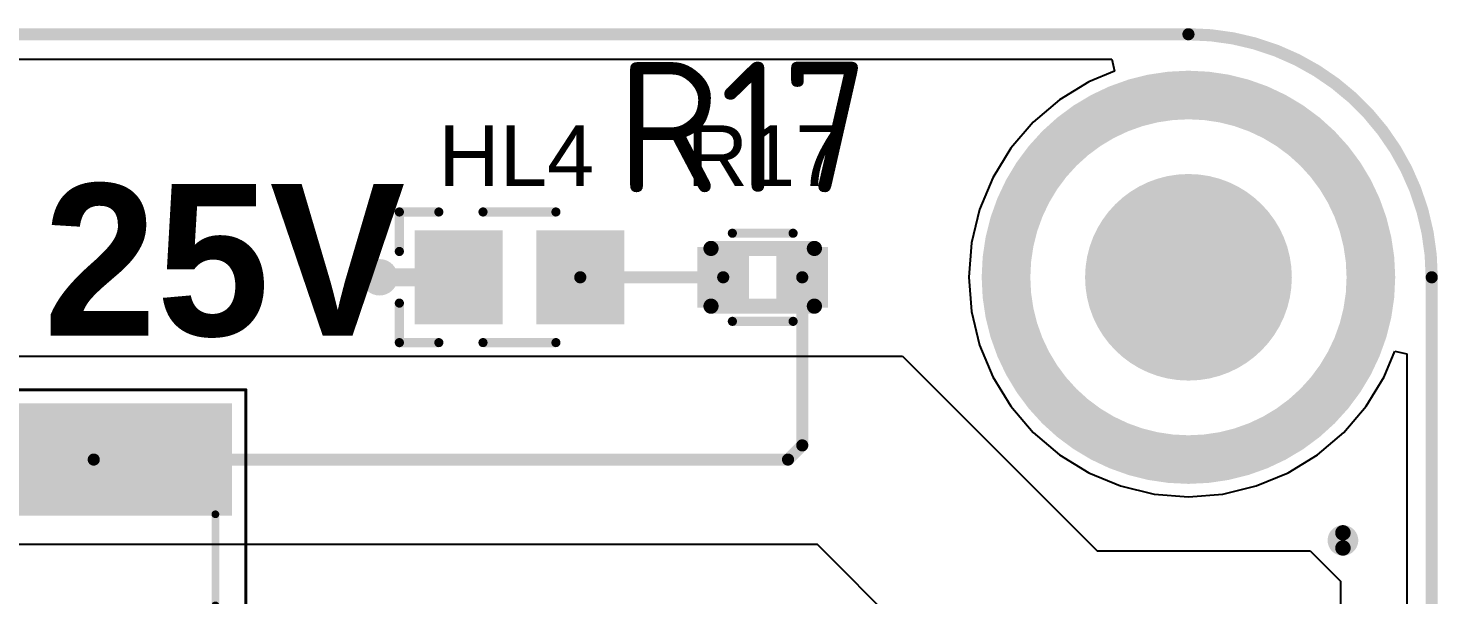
# Model space of a CAD drawing. Header units: inches. Extents: x -1.5 to 75.1, y -0.1 to 70.1.
# Drawn here: x 51.92 to 75.1, y 60.77 to 70.1 of the extents above; entities that cross this region are included whole.
import ezdxf

# ---------------------------------------------------------------- set-up
doc = ezdxf.new("R2010")
doc.units = ezdxf.units.IN
for name, color, linetype in [('Assembly Notes', 56, 'Continuous'), ('Bottom Layer', 5, 'Continuous'), ('Bottom Solder', 6, 'Continuous'), ('Keep-Out Layer', 6, 'Continuous'), ('Mechanical 13', 56, 'Continuous'), ('Mechanical 15', 56, 'Continuous'), ('Mechanical 4', 56, 'Continuous'), ('Pad Holes', 156, 'Continuous'), ('Top Layer', 1, 'Continuous'), ('Top Overlay', 2, 'Continuous'), ('Top Paste', 8, 'Continuous'), ('Top Solder', 216, 'Continuous'), ('Via Holes', 16, 'Continuous')]:
    doc.layers.add(name, color=color, linetype=linetype)
doc.styles.add('Arial', font='', dxfattribs={"height": 0.2})
doc.styles.add('Century Gothic_Bold', font='', dxfattribs={"height": 0.2})
doc.styles.add('GOST type B', font='', dxfattribs={"height": 0.2})
doc.styles.get('Arial').set_extended_font_data('Arial')
doc.styles.get('Century Gothic_Bold').set_extended_font_data('Century Gothic', bold=True)
doc.styles.get('GOST type B').set_extended_font_data('GOST type B')

# ---------------------------------------------------------------- blocks, each defined once
blk = doc.blocks.new('PLD40_105')
at = {"layer": 'Mechanical 13'}
for points in [[(26.795, -2.54, 0.254, 0.254, 1), (26.545, -2.54, 0.254, 0.254, 1)], [(26.482, -2.54, 0.127, 0.127, 1), (26.609, -2.54, 0.127, 0.127, 1)], [(26.731, -2.54, 0.127, 0.127, 1), (26.858, -2.54, 0.127, 0.127, 1)]]:
    blk.add_lwpolyline(points, format="xyseb", close=True, dxfattribs=at)
blk = doc.blocks.new('0603R_122')
at = {"layer": 'Top Layer'}
for points in [[(-1.05, -0.475), (-1.05, 0.475), (-0.25, 0.475), (-0.25, -0.475)], [(0.25, -0.475), (0.25, 0.475), (1.05, 0.475), (1.05, -0.475)]]:
    blk.add_hatch(color=1, dxfattribs=at).paths.add_polyline_path(points)
at = {"layer": 'Top Paste'}
for points in [[(-1.05, -0.475), (-1.05, 0.475), (-0.25, 0.475), (-0.25, -0.475)], [(0.25, -0.475), (0.25, 0.475), (1.05, 0.475), (1.05, -0.475)]]:
    blk.add_hatch(color=8, dxfattribs=at).paths.add_polyline_path(points)
at = {"layer": 'Top Solder'}
for points in [[(-1.075, -0.5), (-1.075, 0.5), (-0.225, 0.5), (-0.225, -0.5)], [(0.225, -0.5), (0.225, 0.5), (1.075, 0.5), (1.075, -0.5)]]:
    blk.add_hatch(color=216, dxfattribs=at).paths.add_polyline_path(points)
at = {"layer": 'Assembly Notes'}
for points in [[(-0.85, -0.475, 0.25, 0.25, 0), (-0.85, 0.475, 0.25, 0.25, 0)], [(-0.85, 0.475, 0.25, 0.25, 0), (0.85, 0.475, 0.25, 0.25, 0)], [(0.85, -0.475, 0.25, 0.25, 0), (0.85, 0.475, 0.25, 0.25, 0)], [(-0.85, -0.475, 0.25, 0.25, 0), (0.85, -0.475, 0.25, 0.25, 0)]]:
    blk.add_lwpolyline(points, format="xyseb", dxfattribs=at)
for points in [[(-0.913, 0.475, 0.125, 0.125, 1), (-0.788, 0.475, 0.125, 0.125, 1)], [(-0.913, 0.475, 0.125, 0.125, 1), (-0.788, 0.475, 0.125, 0.125, 1)], [(0.787, 0.475, 0.125, 0.125, 1), (0.912, 0.475, 0.125, 0.125, 1)], [(0.787, 0.475, 0.125, 0.125, 1), (0.912, 0.475, 0.125, 0.125, 1)], [(-0.913, -0.475, 0.125, 0.125, 1), (-0.788, -0.475, 0.125, 0.125, 1)], [(-0.913, -0.475, 0.125, 0.125, 1), (-0.788, -0.475, 0.125, 0.125, 1)], [(0.787, -0.475, 0.125, 0.125, 1), (0.912, -0.475, 0.125, 0.125, 1)], [(0.787, -0.475, 0.125, 0.125, 1), (0.912, -0.475, 0.125, 0.125, 1)]]:
    blk.add_lwpolyline(points, format="xyseb", close=True, dxfattribs=at)
at = {"layer": 'Top Overlay'}
for points in [[(-0.5, 0.725, 0.15, 0.15, 0), (0.5, 0.725, 0.15, 0.15, 0)], [(-0.5, -0.725, 0.15, 0.15, 0), (0.5, -0.725, 0.15, 0.15, 0)]]:
    blk.add_lwpolyline(points, format="xyseb", dxfattribs=at)
for points in [[(-0.537, 0.725, 0.075, 0.075, 1), (-0.462, 0.725, 0.075, 0.075, 1)], [(0.462, 0.725, 0.075, 0.075, 1), (0.537, 0.725, 0.075, 0.075, 1)], [(-0.537, -0.725, 0.075, 0.075, 1), (-0.462, -0.725, 0.075, 0.075, 1)], [(0.462, -0.725, 0.075, 0.075, 1), (0.537, -0.725, 0.075, 0.075, 1)]]:
    blk.add_lwpolyline(points, format="xyseb", close=True, dxfattribs=at)
at = {"layer": 'Assembly Notes', "style": 'GOST type B'}
blk.add_text('R17', height=2.15, rotation=360, dxfattribs=at).set_placement((-2.4, 1.4))
blk = doc.blocks.new('4_5_4_______140')
at = {"layer": 'Top Layer'}
for points in [[(-2.25, 2.55), (2.25, 2.55), (2.25, 0.75), (-2.25, 0.75)], [(-2.25, -0.75), (2.25, -0.75), (2.25, -2.55), (-2.25, -2.55)]]:
    blk.add_hatch(color=1, dxfattribs=at).paths.add_polyline_path(points)
at = {"layer": 'Top Paste'}
for points in [[(-2.25, 2.55), (2.25, 2.55), (2.25, 0.75), (-2.25, 0.75)], [(-2.25, -0.75), (2.25, -0.75), (2.25, -2.55), (-2.25, -2.55)]]:
    blk.add_hatch(color=8, dxfattribs=at).paths.add_polyline_path(points)
at = {"layer": 'Top Solder'}
for points in [[(-2.275, 2.575), (2.275, 2.575), (2.275, 0.725), (-2.275, 0.725)], [(-2.275, -0.725), (2.275, -0.725), (2.275, -2.575), (-2.275, -2.575)]]:
    blk.add_hatch(color=216, dxfattribs=at).paths.add_polyline_path(points)
at = {"layer": 'Mechanical 13'}
for points in [[(-2, 0.75, 0.127, 0.127, -0.824336), (2, 0.75, 0.127, 0.127, 0)], [(-2, 0.75, 0.127, 0.127, 0), (-2, -0.75, 0.127, 0.127, 0)], [(2, 0.75, 0.127, 0.127, 0), (2, -0.75, 0.127, 0.127, 0)], [(2, -0.75, 0.127, 0.127, -0.824336), (-2, -0.75, 0.127, 0.127, 0)]]:
    blk.add_lwpolyline(points, format="xyseb", dxfattribs=at)
for points in [[(-2.8, 1.9, 0.2, 0.2, 1), (-3, 1.9, 0.2, 0.2, 1)], [(-3.05, 1.9, 0.1, 0.1, 1), (-2.95, 1.9, 0.1, 0.1, 1)], [(-2.85, 1.9, 0.1, 0.1, 1), (-2.75, 1.9, 0.1, 0.1, 1)], [(-2.032, 0.75, 0.0635, 0.0635, 1), (-1.968, 0.75, 0.0635, 0.0635, 1)], [(-2.032, 0.75, 0.0635, 0.0635, 1), (-1.968, 0.75, 0.0635, 0.0635, 1)], [(1.968, 0.75, 0.0635, 0.0635, 1), (2.032, 0.75, 0.0635, 0.0635, 1)], [(1.968, 0.75, 0.0635, 0.0635, 1), (2.032, 0.75, 0.0635, 0.0635, 1)], [(-2.032, -0.75, 0.0635, 0.0635, 1), (-1.968, -0.75, 0.0635, 0.0635, 1)], [(-2.032, -0.75, 0.0635, 0.0635, 1), (-1.968, -0.75, 0.0635, 0.0635, 1)], [(1.968, -0.75, 0.0635, 0.0635, 1), (2.032, -0.75, 0.0635, 0.0635, 1)], [(1.968, -0.75, 0.0635, 0.0635, 1), (2.032, -0.75, 0.0635, 0.0635, 1)]]:
    blk.add_lwpolyline(points, format="xyseb", close=True, dxfattribs=at)
at = {"layer": 'Mechanical 15'}
for points in [[(2.5, 2.8, 0.05, 0.05, 0), (-2.5, 2.8, 0.05, 0.05, 0)], [(-2.5, 2.8, 0.05, 0.05, 0), (-2.5, -2.8, 0.05, 0.05, 0)], [(2.5, 2.8, 0.05, 0.05, 0), (2.5, -2.8, 0.05, 0.05, 0)], [(2.5, -2.8, 0.05, 0.05, 0), (-2.5, -2.8, 0.05, 0.05, 0)]]:
    blk.add_lwpolyline(points, format="xyseb", dxfattribs=at)
for points in [[(-2.512, 2.8, 0.025, 0.025, 1), (-2.488, 2.8, 0.025, 0.025, 1)], [(-2.512, 2.8, 0.025, 0.025, 1), (-2.488, 2.8, 0.025, 0.025, 1)], [(2.488, 2.8, 0.025, 0.025, 1), (2.512, 2.8, 0.025, 0.025, 1)], [(2.488, 2.8, 0.025, 0.025, 1), (2.512, 2.8, 0.025, 0.025, 1)], [(-2.512, -2.8, 0.025, 0.025, 1), (-2.488, -2.8, 0.025, 0.025, 1)], [(-2.512, -2.8, 0.025, 0.025, 1), (-2.488, -2.8, 0.025, 0.025, 1)], [(2.488, -2.8, 0.025, 0.025, 1), (2.512, -2.8, 0.025, 0.025, 1)], [(2.488, -2.8, 0.025, 0.025, 1), (2.512, -2.8, 0.025, 0.025, 1)]]:
    blk.add_lwpolyline(points, format="xyseb", close=True, dxfattribs=at)
at = {"layer": 'Top Overlay'}
for points in [[(-2.8, 1.9, 0.2, 0.2, 1), (-3, 1.9, 0.2, 0.2, 1)], [(-3.05, 1.9, 0.1, 0.1, 1), (-2.95, 1.9, 0.1, 0.1, 1)], [(-2.85, 1.9, 0.1, 0.1, 1), (-2.75, 1.9, 0.1, 0.1, 1)]]:
    blk.add_lwpolyline(points, format="xyseb", close=True, dxfattribs=at)
blk = doc.blocks.new('0805D_146')
at = {"layer": 'Top Layer'}
for points in [[(-1.7, -0.75), (-1.7, 0.75), (-0.3, 0.75), (-0.3, -0.75)], [(0.3, -0.75), (0.3, 0.75), (1.7, 0.75), (1.7, -0.75)]]:
    blk.add_hatch(color=1, dxfattribs=at).paths.add_polyline_path(points)
at = {"layer": 'Top Paste'}
for points in [[(-1.7, -0.75), (-1.7, 0.75), (-0.3, 0.75), (-0.3, -0.75)], [(0.3, -0.75), (0.3, 0.75), (1.7, 0.75), (1.7, -0.75)]]:
    blk.add_hatch(color=8, dxfattribs=at).paths.add_polyline_path(points)
at = {"layer": 'Top Solder'}
for points in [[(-1.725, -0.775), (-1.725, 0.775), (-0.275, 0.775), (-0.275, -0.775)], [(0.275, -0.775), (0.275, 0.775), (1.725, 0.775), (1.725, -0.775)]]:
    blk.add_hatch(color=216, dxfattribs=at).paths.add_polyline_path(points)
at = {"layer": 'Top Overlay'}
for points in [[(0.6, 1.075, 0.15, 0.15, 0), (-0.6, 1.075, 0.15, 0.15, 0)], [(1.975, 1.075, 0.15, 0.15, 0), (1.325, 1.075, 0.15, 0.15, 0)], [(1.975, 1.075, 0.15, 0.15, 0), (1.975, 0.425, 0.15, 0.15, 0)], [(1.975, -0.425, 0.15, 0.15, 0), (1.975, -1.075, 0.15, 0.15, 0)], [(0.6, -1.075, 0.15, 0.15, 0), (-0.6, -1.075, 0.15, 0.15, 0)], [(1.975, -1.075, 0.15, 0.15, 0), (1.325, -1.075, 0.15, 0.15, 0)]]:
    blk.add_lwpolyline(points, format="xyseb", dxfattribs=at)
for points in [[(-0.637, 1.075, 0.075, 0.075, 1), (-0.562, 1.075, 0.075, 0.075, 1)], [(0.562, 1.075, 0.075, 0.075, 1), (0.637, 1.075, 0.075, 0.075, 1)], [(1.288, 1.075, 0.075, 0.075, 1), (1.363, 1.075, 0.075, 0.075, 1)], [(1.937, 1.075, 0.075, 0.075, 1), (2.013, 1.075, 0.075, 0.075, 1)], [(1.937, 1.075, 0.075, 0.075, 1), (2.013, 1.075, 0.075, 0.075, 1)], [(1.937, 0.425, 0.075, 0.075, 1), (2.013, 0.425, 0.075, 0.075, 1)], [(1.937, -0.425, 0.075, 0.075, 1), (2.013, -0.425, 0.075, 0.075, 1)], [(-0.637, -1.075, 0.075, 0.075, 1), (-0.562, -1.075, 0.075, 0.075, 1)], [(0.562, -1.075, 0.075, 0.075, 1), (0.637, -1.075, 0.075, 0.075, 1)], [(1.288, -1.075, 0.075, 0.075, 1), (1.363, -1.075, 0.075, 0.075, 1)], [(1.937, -1.075, 0.075, 0.075, 1), (2.013, -1.075, 0.075, 0.075, 1)], [(1.937, -1.075, 0.075, 0.075, 1), (2.013, -1.075, 0.075, 0.075, 1)]]:
    blk.add_lwpolyline(points, format="xyseb", close=True, dxfattribs=at)

msp = doc.modelspace()

# ---------------------------------------------------------------- hatches: boundary and pattern name
at = {"layer": 'Bottom Layer'}
h = msp.add_hatch(color=5, dxfattribs=at)
edge = h.paths.add_edge_path()
edge.add_arc((57.7, 66), 0.3, 0, 360)
at = {"layer": 'Bottom Solder'}
h = msp.add_hatch(color=6, dxfattribs=at)
edge = h.paths.add_edge_path()
edge.add_arc((71, 66), 1.7, 0, 360)
at = {"layer": 'Pad Holes'}
h = msp.add_hatch(color=7, dxfattribs=at)
edge = h.paths.add_edge_path()
edge.add_arc((71, 66), 1.6, 0, 360)
at = {"layer": 'Top Layer'}
h = msp.add_hatch(color=1, dxfattribs=at)
edge = h.paths.add_edge_path()
edge.add_arc((57.7, 66), 0.3, 0, 360)
at = {"layer": 'Top Solder'}
h = msp.add_hatch(color=216, dxfattribs=at)
edge = h.paths.add_edge_path()
edge.add_arc((71, 66), 1.7, 0, 360)
at = {"layer": 'Via Holes'}
h = msp.add_hatch(color=7, dxfattribs=at)
edge = h.paths.add_edge_path()
edge.add_arc((57.7, 66), 0.15, 0, 360)

# ---------------------------------------------------------------- linework, layer by layer
at = {"layer": 'Bottom Layer'}
for p, q in [((5.258, 69.592), (69.742, 69.592)), ((69.742, 69.592), (69.782, 69.392)), ((69.782, 69.392), (69.361, 69.218)), ((69.361, 69.218), (68.877, 68.921)), ((68.877, 68.921), (68.447, 68.553)), ((68.447, 68.553), (68.079, 68.123)), ((68.079, 68.123), (67.782, 67.639)), ((67.782, 67.639), (67.566, 67.116)), ((67.566, 67.116), (67.433, 66.565)), ((67.433, 66.565), (67.389, 66)), ((67.389, 66), (67.433, 65.435)), ((67.433, 65.435), (67.566, 64.884)), ((67.566, 64.884), (67.782, 64.361)), ((74.218, 64.361), (74.392, 64.782)), ((74.392, 64.782), (74.592, 64.742)), ((74.592, 64.742), (74.592, 5.258)), ((67.782, 64.361), (68.079, 63.877)), ((73.921, 63.877), (74.218, 64.361)), ((68.079, 63.877), (68.447, 63.447)), ((73.553, 63.447), (73.921, 63.877)), ((68.447, 63.447), (68.877, 63.079)), ((73.123, 63.079), (73.553, 63.447)), ((68.877, 63.079), (69.361, 62.782)), ((72.639, 62.782), (73.123, 63.079)), ((69.361, 62.782), (69.884, 62.566)), ((72.116, 62.566), (72.639, 62.782)), ((69.884, 62.566), (70.435, 62.433)), ((70.435, 62.433), (71, 62.389)), ((71, 62.389), (71.565, 62.433)), ((71.565, 62.433), (72.116, 62.566))]:
    msp.add_line(p, q, dxfattribs=at)
at = {"layer": 'Keep-Out Layer'}
for points in [[(74, 66, 0.8, 0.8, 1), (68, 66, 0.8, 0.8, 1)], [(67.8, 66, 0.4, 0.4, 1), (68.2, 66, 0.4, 0.4, 1)], [(73.8, 66, 0.4, 0.4, 1), (74.2, 66, 0.4, 0.4, 1)]]:
    msp.add_lwpolyline(points, format="xyseb", close=True, dxfattribs=at)
at = {"layer": 'Mechanical 4'}
for points in [[(4, 70, 0.2, 0.2, 0), (71, 70, 0.2, 0.2, 0)], [(71, 70, 0.2, 0.2, -0.414214), (75, 66, 0.2, 0.2, 0)], [(75, 4, 0.2, 0.2, 0), (75, 66, 0.2, 0.2, 0)]]:
    msp.add_lwpolyline(points, format="xyseb", dxfattribs=at)
for points in [[(70.95, 70, 0.1, 0.1, 1), (71.05, 70, 0.1, 0.1, 1)], [(70.95, 70, 0.1, 0.1, 1), (71.05, 70, 0.1, 0.1, 1)], [(74.95, 66, 0.1, 0.1, 1), (75.05, 66, 0.1, 0.1, 1)], [(74.95, 66, 0.1, 0.1, 1), (75.05, 66, 0.1, 0.1, 1)]]:
    msp.add_lwpolyline(points, format="xyseb", close=True, dxfattribs=at)
at = {"layer": 'Top Layer'}
for p, q in [((43.9, 64.7), (66.3, 64.7)), ((66.3, 64.7), (69.5, 61.5)), ((64.9, 61.6), (43.9, 61.6)), ((68.5, 58), (64.9, 61.6)), ((69.5, 61.5), (73, 61.5)), ((73, 61.5), (73.5, 61)), ((73.5, 61), (73.5, 58.5))]:
    msp.add_line(p, q, dxfattribs=at)
for points in [[(57.7, 66, 0.3, 0.3, 0), (59, 66, 0.3, 0.3, 0)], [(61, 66, 0.2, 0.2, 0), (63.35, 66, 0.2, 0.2, 0)], [(64.65, 63.234, 0.2, 0.2, 0), (64.65, 66, 0.2, 0.2, 0)], [(64.416, 63, 0.2, 0.2, 0), (64.65, 63.234, 0.2, 0.2, 0)], [(53, 63, 0.2, 0.2, 0), (64.416, 63, 0.2, 0.2, 0)]]:
    msp.add_lwpolyline(points, format="xyseb", dxfattribs=at)
for points in [[(57.625, 66, 0.15, 0.15, 1), (57.775, 66, 0.15, 0.15, 1)], [(58.925, 66, 0.15, 0.15, 1), (59.075, 66, 0.15, 0.15, 1)], [(60.95, 66, 0.1, 0.1, 1), (61.05, 66, 0.1, 0.1, 1)], [(63.3, 66, 0.1, 0.1, 1), (63.4, 66, 0.1, 0.1, 1)], [(64.6, 66, 0.1, 0.1, 1), (64.7, 66, 0.1, 0.1, 1)], [(64.6, 63.234, 0.1, 0.1, 1), (64.7, 63.234, 0.1, 0.1, 1)], [(64.6, 63.234, 0.1, 0.1, 1), (64.7, 63.234, 0.1, 0.1, 1)], [(52.95, 63, 0.1, 0.1, 1), (53.05, 63, 0.1, 0.1, 1)], [(64.366, 63, 0.1, 0.1, 1), (64.466, 63, 0.1, 0.1, 1)], [(64.366, 63, 0.1, 0.1, 1), (64.466, 63, 0.1, 0.1, 1)]]:
    msp.add_lwpolyline(points, format="xyseb", close=True, dxfattribs=at)

# ---------------------------------------------------------------- block references
msp.add_blockref('0603R_122', (64, 66))
for name, p, rotation in [('0805D_146', (60, 66), 180), ('4_5_4_______140', (53, 61.35), 180), ('PLD40_105', (71, 35), 90)]:
    msp.add_blockref(name, p, dxfattribs=dict(rotation=rotation))

# ---------------------------------------------------------------- texts
at = {"layer": 'Top Overlay'}
for s, height, style, p in [('HL4', 1, 'Arial', (58.667, 67.5)), ('R17', 1, 'Arial', (62.75, 67.5)), ('25V', 2.5, 'Century Gothic_Bold', (52.174, 65.037))]:
    msp.add_text(s, height=height, dxfattribs=dict(at, style=style)).set_placement(p)

doc.saveas('drawing.dxf')
